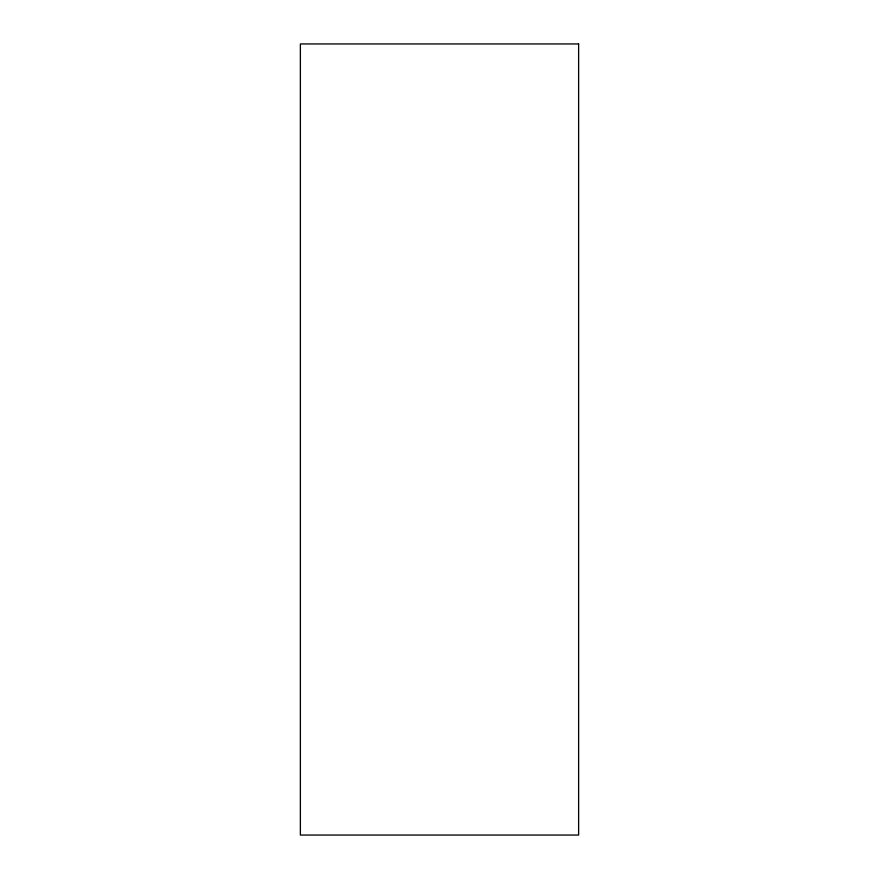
<?xml version="1.0" encoding="UTF-8"?>
<svg xmlns="http://www.w3.org/2000/svg" width="879" height="879" viewBox="0 0 879 879"><rect width="100%" height="100%" fill="white"/><g stroke="black" fill="none" stroke-linecap="round" stroke-linejoin="round"><path stroke-width="1.32" d="M578.624 43.95L300.376 43.95L300.376 835.05L578.624 835.05L578.624 43.95"/></g></svg>
